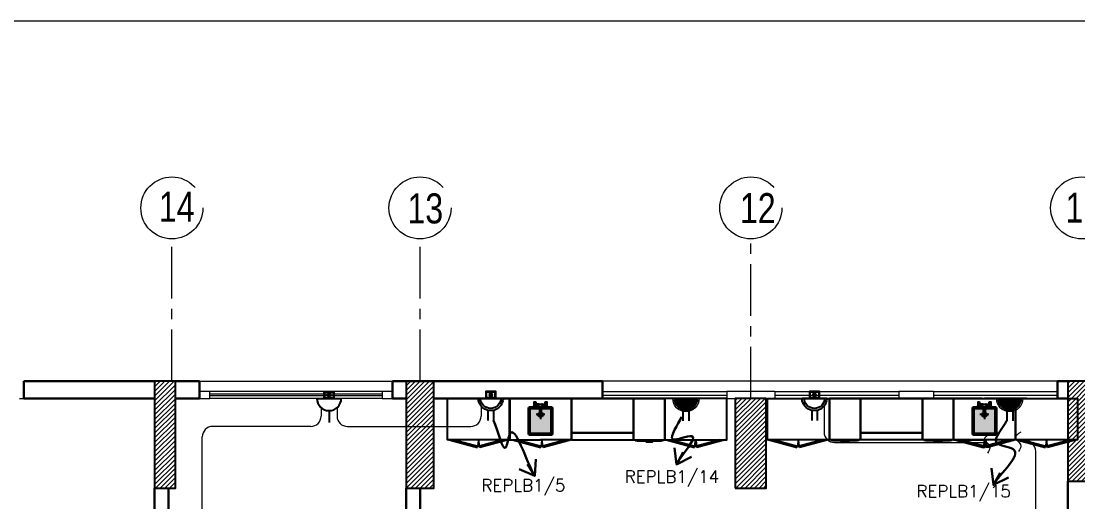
# Model space of a CAD drawing. Extents: x 1315 to 1416, y 473 to 837.
# Drawn here: x 1323.1 to 1338.43, y 692.83 to 699.8 of the extents above; entities that cross this region are included whole.
import ezdxf

# ---------------------------------------------------------------- set-up
doc = ezdxf.new("R2010")
doc.units = 0
doc.header["$MEASUREMENT"] = 0
for name, pattern in [('ACAD_ISO02W100', [15, 12, -3]), ('CENTERX2', [4, 2.5, -0.5, 0.5, -0.5]), ('DASHED', [19.05, 12.7, -6.35])]:
    doc.linetypes.add(name, pattern=pattern)
doc.layers.get('0').update_dxf_attribs({"color": 252, "linetype": 'CONTINUOUS', "lineweight": 30})
for name, color, linetype in [('-FUR', 252, 'CONTINUOUS'), ('E-SOCKETS', 6, 'CONTINUOUS'), ('POWER', 1, 'CONTINUOUS'), ('SAN', 252, 'CONTINUOUS'), ('WIRING', 4, 'CONTINUOUS')]:
    doc.layers.add(name, color=color, linetype=linetype)
for name, color, linetype, lineweight in [('axis', 252, 'CENTERX2', 5), ('Column', 252, 'CONTINUOUS', 25), ('elev', 252, 'CONTINUOUS', 9), ('Elevation', 252, 'CONTINUOUS', 18), ('hatch', 252, 'CONTINUOUS', 9), ('txt in circle', 252, 'CONTINUOUS', 13), ('UG-BORDER', 20, 'CONTINUOUS', 80), ('Wall', 252, 'CONTINUOUS', 30), ('WINDOW', 252, 'CONTINUOUS', 5), ('WIRRING', 3, 'CONTINUOUS', 5)]:
    doc.layers.add(name, color=color, linetype=linetype, lineweight=lineweight)
doc.styles.add('ARIAL', font='arial.ttf')
doc.styles.add('E80', font='romanc.shx')
doc.styles.add('SOSA2', font='SOSA.shx', dxfattribs={"width": 0.8})
doc.dimstyles.new('DIM-100-IN', dxfattribs={"dimtxt": 0.22, "dimasz": 0.1, "dimexe": 0.15, "dimexo": 0.15, "dimgap": 0, "dimtad": 0, "dimrnd": 0.05, "dimzin": 1, "dimdsep": 46, "dimtxsty": 'ARIAL', "dimblk": 'DOT', "dimcen": 0.2, "dimclrd": 256, "dimclre": 256, "dimclrt": 23, "dimadec": 0, "dimazin": 0, "dimtfac": 1, "dimtmove": 2, "dimatfit": 2, "dimldrblk": 'OPEN90', "dimfxl": 0.15, "dimfxlon": 1, "dimtolj": 1, "dimtzin": 0, "dimlwe": -1, "dimarcsym": 0})
pattern_1 = [(45, (1560.84348, 357.20702), (-0.0336759605, 0.0336759605), [])]

# ---------------------------------------------------------------- blocks, each defined once
blk = doc.blocks.new('A$C11ED6BD5')
at = {"layer": 'axis', "color": 0, "ltscale": 0.3}
for p, q in [((-57.05, 22.2), (-57.05, 24.264)), ((-53.45, 22.2), (-53.45, 24.264)), ((-48.65, 21.95), (-48.65, 24.264)), ((-61.363, 21.95), (-57.3, 21.95))]:
    blk.add_line(p, q, dxfattribs=at)
at = {"layer": 'axis', "color": 0}
for centre in [(-57.05, 24.714), (-53.45, 24.714), (-48.65, 24.714), (-43.85, 24.714)]:
    blk.add_circle(centre, 0.45, dxfattribs=at)
at = {"layer": 'txt in circle', "color": 0, "ltscale": 0.01, "char_height": 0.4355, "attachment_point": 5, "style": 'SOSA2'}
for s, insert in [('14', (-56.98, 24.731)), ('13', (-53.373, 24.704)), ('12', (-48.549, 24.711)), ('11', (-43.825, 24.717))]:
    blk.add_mtext(s, dxfattribs=dict(at, insert=insert))
blk = doc.blocks.new('5')
at = {"layer": '-FUR', "linetype": 'ACAD_ISO02W100'}
for p, q in [((41999.789, -66320.448), (42000.689, -66320.448)), ((41999.809, -66321.048), (42000.222, -66321.159)), ((41999.886, -66321.048), (42000.227, -66321.139)), ((42000.591, -66321.048), (42000.25, -66321.139)), ((42000.669, -66321.048), (42000.255, -66321.159)), ((42000.227, -66321.139), (42000.222, -66321.159)), ((42000.25, -66321.139), (42000.255, -66321.159))]:
    blk.add_line(p, q, dxfattribs=at)
at = {"layer": '-FUR'}
blk.add_lwpolyline([(41999.789, -66320.448), (42000.689, -66320.448), (42000.689, -66321.048), (41999.789, -66321.048)], close=True, dxfattribs=at)
at = {"layer": '-FUR', "linetype": 'ACAD_ISO02W100'}
for centre, start, end in [((42001.754, -66321.281), 171.2611, 174.7069), ((41998.723, -66321.281), 5.2931, 8.7389)]:
    blk.add_arc(centre, 1.533, start, end, dxfattribs=at)
blk = doc.blocks.new('3')
at = {"layer": '-FUR', "linetype": 'ACAD_ISO02W100'}
blk.add_line((41990.019, -66320.48), (41990.469, -66320.48), dxfattribs=at)
at = {"layer": '-FUR'}
for p, q in [((41990.039, -66321.09), (41990.449, -66321.09)), ((41990.069, -66321.095), (41990.419, -66321.095))]:
    blk.add_line(p, q, dxfattribs=at)
blk.add_lwpolyline([(41990.019, -66321.08), (41990.469, -66321.08), (41990.469, -66320.48), (41990.019, -66320.48)], close=True, dxfattribs=at)
at = {"layer": '-FUR', "color": 1}
blk.add_lwpolyline([(41990.194, -66321.11), (41990.294, -66321.11), (41990.294, -66321.1), (41990.194, -66321.1)], close=True, dxfattribs=at)
blk = doc.blocks.new('ba7es')
at = {"layer": '-FUR', "linetype": 'ACAD_ISO02W100'}
blk.add_line((1323.89, 576.658), (1322.99, 576.658), dxfattribs=at)
for p, q in [((1323.89, 577.258), (1322.99, 577.258)), ((1322.99, 577.258), (1322.99, 576.658)), ((1323.89, 576.658), (1323.89, 577.258)), ((1322.99, 576.658), (1322.99, 576.758)), ((1322.99, 576.758), (1323.89, 576.758))]:
    blk.add_line(p, q)
blk = doc.blocks.new('YY5Y5')
at = {"layer": 'SAN', "color": 1}
for p, q in [((434.2, 537.6), (433.7, 538)), ((434.2, 536.1), (433.7, 535.7)), ((433.8, 542), (433.8, 538.6)), ((435.7, 542.4), (434.2, 542.4)), ((435.6, 537.6), (436, 538)), ((435.6, 536.1), (436, 535.7)), ((435.7, 540.6), (435.7, 542.4)), ((446.2, 539.6), (436.7, 539.6)), ((436.7, 537.6), (438.2, 537.6)), ((440.5, 535.4), (440.5, 528.7)), ((442.4, 528.7), (442.4, 535.4)), ((443, 539.6), (446.2, 539.6)), ((444.7, 537.6), (446.2, 537.6)), ((447.3, 537.6), (446.9, 538)), ((447.3, 536.1), (446.9, 535.7)), ((447.2, 542.4), (447.2, 540.6)), ((448.7, 542.4), (447.2, 542.4)), ((448.7, 537.6), (449.2, 538)), ((448.7, 536.1), (449.2, 535.7)), ((449.1, 538.6), (449.1, 542)), ((440.9, 528.4), (442, 528.4))]:
    blk.add_line(p, q, dxfattribs=at)
at = {"layer": 'SAN', "color": 1, "linetype": 'Continuous'}
blk.add_line((439.2, 539.6), (439.9, 539.6), dxfattribs=at)
at = {"layer": 'SAN', "color": 2, "linetype": 'DASHED'}
for points in [[(441.4, 532.4), (441.4, 521.6)], [(436.1, 527), (446.8, 527)]]:
    blk.add_lwpolyline(points, dxfattribs=at)
at = {"layer": 'SAN', "color": 1}
for centre, radius in [((434.9, 536.9), 2), ((434.9, 536.9), 1), ((434.9, 536.9), 0.8), ((448, 536.9), 2), ((448, 536.9), 1), ((448, 536.9), 0.8)]:
    blk.add_circle(centre, radius, dxfattribs=at)
for centre, radius, start, end in [((434.2, 542), 0.375, 90, 180), ((436.7, 540.6), 1, 180, 270), ((438.2, 535.4), 2.25, 0, 90), ((444.7, 535.4), 2.25, 90, 180), ((446.2, 540.6), 1, 270, 0), ((448.7, 542), 0.375, 0, 90), ((441.4, 527), 2.86, 109.4319, 70.5681), ((441.4, 527), 2.08, 117.2765, 62.7235), ((440.9, 528.7), 0.375, 180, 270), ((442, 528.7), 0.375, 270, 360)]:
    blk.add_arc(centre, radius, start, end, dxfattribs=at)
blk = doc.blocks.new('fd')
at = {"layer": '-FUR'}
h = blk.add_hatch(color=254, dxfattribs=at)
h.paths.add_polyline_path([(1322.664, 576.699), (1322.354, 576.699), (1322.354, 577.059), (1322.664, 577.059)], flags=16)
edge = h.paths.add_edge_path()
edge.add_line((1322.664, 576.679), (1322.354, 576.679))
edge.add_arc((1322.354, 576.699), 0.02, 180, 270, ccw=False)
edge.add_line((1322.334, 576.699), (1322.334, 577.059))
edge.add_arc((1322.354, 577.059), 0.02, 90, 180, ccw=False)
edge.add_line((1322.354, 577.079), (1322.664, 577.079))
edge.add_arc((1322.664, 577.059), 0.02, 0, 90, ccw=False)
edge.add_line((1322.684, 577.059), (1322.684, 576.699))
edge.add_arc((1322.664, 576.699), 0.02, -90, 0, ccw=False)
blk.add_hatch(color=253, dxfattribs=at).paths.add_polyline_path([(1322.664, 577.059), (1322.664, 576.699), (1322.354, 576.699), (1322.354, 577.059)])
h = blk.add_hatch(color=251, dxfattribs=at)
h.paths.add_polyline_path([(1322.634, 577.029), (1322.664, 577.059), (1322.664, 576.699), (1322.634, 576.729)])
h.paths.add_polyline_path([(1322.634, 576.729), (1322.664, 576.699), (1322.354, 576.699), (1322.384, 576.729)])
h = blk.add_hatch(color=252, dxfattribs=at)
h.paths.add_polyline_path([(1322.384, 577.029), (1322.354, 577.059), (1322.664, 577.059), (1322.634, 577.029)])
h.paths.add_polyline_path([(1322.384, 576.729), (1322.354, 576.699), (1322.354, 577.059), (1322.384, 577.029)])
for p, q in [((1322.478, 577.206), (1322.06, 577.206)), ((1322.478, 577.206), (1322.96, 577.206)), ((1322.06, 576.606), (1322.51, 576.606)), ((1322.96, 576.606), (1322.51, 576.606))]:
    blk.add_line(p, q, dxfattribs=at)
at = {"layer": '-FUR', "linetype": 'ACAD_ISO02W100'}
for p, q in [((1322.06, 577.206), (1322.51, 577.206)), ((1322.96, 577.206), (1322.51, 577.206)), ((1322.1, 576.606), (1322.513, 576.495)), ((1322.177, 576.606), (1322.518, 576.514)), ((1322.518, 576.514), (1322.513, 576.495)), ((1322.882, 576.606), (1322.541, 576.514)), ((1322.541, 576.514), (1322.546, 576.495)), ((1322.96, 576.606), (1322.546, 576.495))]:
    blk.add_line(p, q, dxfattribs=at)
for centre, start, end in [((1324.045, 576.373), 171.2611, 174.7069), ((1321.014, 576.373), 5.2931, 8.7389)]:
    blk.add_arc(centre, 1.533, start, end, dxfattribs=at)
for p, q in [((1322.06, 577.206), (1322.06, 576.606)), ((1322.96, 577.206), (1322.96, 576.606))]:
    blk.add_line(p, q)
blk.add_lwpolyline([(1322.664, 576.679), (1322.354, 576.679, -0.414214), (1322.334, 576.699), (1322.334, 577.059, -0.414214), (1322.354, 577.079), (1322.664, 577.079, -0.414214), (1322.684, 577.059), (1322.684, 576.699, -0.414214)], format="xyb", close=True)
blk.add_lwpolyline([(1322.664, 576.679), (1322.354, 576.679, -0.414214), (1322.334, 576.699), (1322.334, 577.059, -0.414214), (1322.354, 577.079), (1322.664, 577.079, -0.414214), (1322.684, 577.059), (1322.684, 576.699, -0.414214)], format="xyb", close=True)
blk.add_lwpolyline([(1322.664, 576.699), (1322.354, 576.699), (1322.354, 577.059), (1322.664, 577.059)], close=True)
at = {"extrusion": (0, 0, -1), "xscale": 0.0121000000000322, "yscale": 0.0121000000000322, "zscale": -0.0121}
blk.add_blockref('YY5Y5', (-1327.85, 570.595), dxfattribs=at)
blk = doc.blocks.new('juy')
blk.add_line((1322.96, 577.206), (1322.96, 576.606))
blk.add_blockref('fd', (0, 0))
blk = doc.blocks.new('LAB1')
h = blk.add_hatch(color=256)
h.set_gradient(color1=(255, 191, 127), color2=(255, 181, 107), one_color=1, tint=0.71)
h.paths.add_polyline_path([(991.881, 470.273), (991.571, 470.273), (991.571, 469.913), (991.881, 469.913)], flags=0)
edge = h.paths.add_edge_path(flags=17)
edge.add_line((991.881, 470.293), (991.571, 470.293))
edge.add_arc((991.571, 470.273), 0.02, 90, 180)
edge.add_line((991.551, 470.273), (991.551, 469.913))
edge.add_arc((991.571, 469.913), 0.02, 180, 270)
edge.add_line((991.571, 469.893), (991.881, 469.893))
edge.add_arc((991.881, 469.913), 0.02, 270, 360)
edge.add_line((991.901, 469.913), (991.901, 470.273))
edge.add_arc((991.881, 470.273), 0.02, 360, 450)
edge = h.paths.add_edge_path(flags=0)
edge.add_line((991.715, 469.981), (991.715, 469.9))
edge = h.paths.add_edge_path(flags=0)
edge.add_line((991.738, 469.9), (991.738, 469.981))
edge = h.paths.add_edge_path(flags=0)
edge.add_line((991.726, 469.936), (991.726, 470.066))
edge = h.paths.add_edge_path(flags=0)
edge.add_line((991.791, 470.001), (991.661, 470.001))
edge = h.paths.add_edge_path(flags=0)
edge.add_arc((991.726, 470.001), 0.0346, -70.5681, 250.5681, ccw=False)
edge = h.paths.add_edge_path(flags=0)
edge.add_arc((991.726, 470.001), 0.0251, -62.7235, 242.7235, ccw=False)
edge = h.paths.add_edge_path(flags=0)
edge.add_arc((991.719, 469.981), 0.00454, 90, 180, ccw=False)
edge = h.paths.add_edge_path(flags=0)
edge.add_arc((991.733, 469.981), 0.00454, 0, 90, ccw=False)
edge = h.paths.add_edge_path(flags=0)
edge.add_line((991.733, 469.985), (991.719, 469.985))
edge = h.paths.add_edge_path(flags=16)
edge.add_arc((991.646, 469.882), 0.0121, 0, 360, ccw=False)
edge = h.paths.add_edge_path(flags=16)
edge.add_line((991.797, 469.891), (991.792, 469.896))
edge = h.paths.add_edge_path(flags=16)
edge.add_line((991.814, 469.891), (991.82, 469.896))
edge = h.paths.add_edge_path(flags=16)
edge.add_line((991.638, 469.891), (991.632, 469.896))
edge = h.paths.add_edge_path(flags=16)
edge.add_line((991.655, 469.891), (991.661, 469.896))
h = blk.add_hatch(color=256)
h.set_gradient(color1=(255, 191, 127), color2=(255, 181, 107), one_color=1, tint=0.71)
edge = h.paths.add_edge_path(flags=17)
edge.add_line((991.881, 470.293), (991.571, 470.293))
edge.add_arc((991.571, 470.273), 0.02, 90, 180)
edge.add_line((991.551, 470.273), (991.551, 469.913))
edge.add_arc((991.571, 469.913), 0.02, 180, 270)
edge.add_line((991.571, 469.893), (991.881, 469.893))
edge.add_arc((991.881, 469.913), 0.02, 270, 360)
edge.add_line((991.901, 469.913), (991.901, 470.273))
edge.add_arc((991.881, 470.273), 0.02, 360, 450)
h.paths.add_polyline_path([(991.881, 470.273), (991.571, 470.273), (991.571, 469.913), (991.881, 469.913)], flags=0)
edge = h.paths.add_edge_path(flags=0)
edge.add_line((991.715, 469.981), (991.715, 469.9))
edge = h.paths.add_edge_path(flags=0)
edge.add_line((991.738, 469.9), (991.738, 469.981))
edge = h.paths.add_edge_path(flags=0)
edge.add_line((991.726, 469.936), (991.726, 470.066))
edge = h.paths.add_edge_path(flags=0)
edge.add_line((991.791, 470.001), (991.661, 470.001))
edge = h.paths.add_edge_path(flags=0)
edge.add_arc((991.726, 470.001), 0.0346, -70.5681, 250.5681, ccw=False)
edge = h.paths.add_edge_path(flags=0)
edge.add_arc((991.726, 470.001), 0.0251, -62.7235, 242.7235, ccw=False)
edge = h.paths.add_edge_path(flags=0)
edge.add_arc((991.719, 469.981), 0.00454, 90, 180, ccw=False)
edge = h.paths.add_edge_path(flags=0)
edge.add_arc((991.733, 469.981), 0.00454, 0, 90, ccw=False)
edge = h.paths.add_edge_path(flags=0)
edge.add_line((991.733, 469.985), (991.719, 469.985))
edge = h.paths.add_edge_path(flags=16)
edge.add_arc((991.646, 469.882), 0.0121, 0, 360, ccw=False)
edge = h.paths.add_edge_path(flags=16)
edge.add_line((991.797, 469.891), (991.792, 469.896))
edge = h.paths.add_edge_path(flags=16)
edge.add_line((991.814, 469.891), (991.82, 469.896))
edge = h.paths.add_edge_path(flags=16)
edge.add_line((991.638, 469.891), (991.632, 469.896))
edge = h.paths.add_edge_path(flags=16)
edge.add_line((991.655, 469.891), (991.661, 469.896))
h = blk.add_hatch(color=256)
h.set_gradient(color1=(255, 191, 127), color2=(255, 181, 107), one_color=1, tint=0.71)
edge = h.paths.add_edge_path(flags=16)
edge.add_line((991.881, 470.293), (991.571, 470.293))
edge.add_arc((991.571, 470.273), 0.02, 90, 180)
edge.add_line((991.551, 470.273), (991.551, 469.913))
edge.add_arc((991.571, 469.913), 0.02, 180, 270)
edge.add_line((991.571, 469.893), (991.881, 469.893))
edge.add_arc((991.881, 469.913), 0.02, 270, 360)
edge.add_line((991.901, 469.913), (991.901, 470.273))
edge.add_arc((991.881, 470.273), 0.02, 360, 450)
edge = h.paths.add_edge_path()
edge.add_arc((991.646, 469.882), 0.0242, 0, 360, ccw=False)
edge = h.paths.add_edge_path(flags=16)
edge.add_arc((991.646, 469.882), 0.0121, 0, 360, ccw=False)
edge = h.paths.add_edge_path(flags=16)
edge.add_arc((991.646, 469.882), 0.00968, 0, 360, ccw=False)
edge = h.paths.add_edge_path(flags=16)
edge.add_line((991.638, 469.891), (991.632, 469.896))
edge = h.paths.add_edge_path(flags=16)
edge.add_line((991.638, 469.874), (991.632, 469.868))
edge = h.paths.add_edge_path(flags=16)
edge.add_line((991.655, 469.891), (991.661, 469.896))
edge = h.paths.add_edge_path(flags=16)
edge.add_line((991.655, 469.874), (991.661, 469.868))
h = blk.add_hatch(color=256)
h.set_gradient(color1=(255, 191, 127), color2=(255, 181, 107), one_color=1, tint=0.71)
edge = h.paths.add_edge_path(flags=16)
edge.add_line((991.881, 470.293), (991.571, 470.293))
edge.add_arc((991.571, 470.273), 0.02, 90, 180)
edge.add_line((991.551, 470.273), (991.551, 469.913))
edge.add_arc((991.571, 469.913), 0.02, 180, 270)
edge.add_line((991.571, 469.893), (991.881, 469.893))
edge.add_arc((991.881, 469.913), 0.02, 270, 360)
edge.add_line((991.901, 469.913), (991.901, 470.273))
edge.add_arc((991.881, 470.273), 0.02, 360, 450)
edge = h.paths.add_edge_path()
edge.add_arc((991.806, 469.882), 0.0242, 0, 360, ccw=False)
edge = h.paths.add_edge_path(flags=16)
edge.add_arc((991.806, 469.882), 0.0121, 0, 360, ccw=False)
edge = h.paths.add_edge_path(flags=16)
edge.add_arc((991.806, 469.882), 0.00968, 0, 360, ccw=False)
edge = h.paths.add_edge_path(flags=16)
edge.add_line((991.797, 469.891), (991.792, 469.896))
edge = h.paths.add_edge_path(flags=16)
edge.add_line((991.797, 469.874), (991.792, 469.868))
edge = h.paths.add_edge_path(flags=16)
edge.add_line((991.814, 469.891), (991.82, 469.896))
edge = h.paths.add_edge_path(flags=16)
edge.add_line((991.814, 469.874), (991.82, 469.868))
h = blk.add_hatch(color=256)
h.set_gradient(color1=(255, 191, 127), color2=(255, 181, 107), one_color=1, tint=0.71)
edge = h.paths.add_edge_path(flags=16)
edge.add_line((991.881, 470.293), (991.571, 470.293))
edge.add_arc((991.571, 470.273), 0.02, 90, 180)
edge.add_line((991.551, 470.273), (991.551, 469.913))
edge.add_arc((991.571, 469.913), 0.02, 180, 270)
edge.add_line((991.571, 469.893), (991.881, 469.893))
edge.add_arc((991.881, 469.913), 0.02, 270, 360)
edge.add_line((991.901, 469.913), (991.901, 470.273))
edge.add_arc((991.881, 470.273), 0.02, 360, 450)
edge = h.paths.add_edge_path(flags=0)
edge.add_line((991.715, 469.981), (991.715, 469.9))
edge = h.paths.add_edge_path()
edge.add_arc((991.687, 469.9), 0.0272, 270, 360, ccw=False)
h = blk.add_hatch(color=256)
h.set_gradient(color1=(255, 191, 127), color2=(255, 181, 107), one_color=1, tint=0.71)
edge = h.paths.add_edge_path(flags=16)
edge.add_line((991.881, 470.293), (991.571, 470.293))
edge.add_arc((991.571, 470.273), 0.02, 90, 180)
edge.add_line((991.551, 470.273), (991.551, 469.913))
edge.add_arc((991.571, 469.913), 0.02, 180, 270)
edge.add_line((991.571, 469.893), (991.881, 469.893))
edge.add_arc((991.881, 469.913), 0.02, 270, 360)
edge.add_line((991.901, 469.913), (991.901, 470.273))
edge.add_arc((991.881, 470.273), 0.02, 360, 450)
edge = h.paths.add_edge_path(flags=0)
edge.add_line((991.738, 469.9), (991.738, 469.981))
edge = h.paths.add_edge_path()
edge.add_arc((991.765, 469.9), 0.0272, 180, 270, ccw=False)
h = blk.add_hatch(color=256)
h.set_gradient(color1=(255, 191, 127), color2=(255, 181, 107), one_color=1, tint=0.71)
edge = h.paths.add_edge_path(flags=16)
edge.add_line((991.881, 470.293), (991.571, 470.293))
edge.add_arc((991.571, 470.273), 0.02, 90, 180)
edge.add_line((991.551, 470.273), (991.551, 469.913))
edge.add_arc((991.571, 469.913), 0.02, 180, 270)
edge.add_line((991.571, 469.893), (991.881, 469.893))
edge.add_arc((991.881, 469.913), 0.02, 270, 360)
edge.add_line((991.901, 469.913), (991.901, 470.273))
edge.add_arc((991.881, 470.273), 0.02, 360, 450)
h.paths.add_polyline_path([(991.881, 470.273), (991.571, 470.273), (991.571, 469.913), (991.881, 469.913)], flags=0)
edge = h.paths.add_edge_path(flags=17)
edge.add_line((991.881, 470.293), (991.571, 470.293))
edge.add_arc((991.571, 470.273), 0.02, 90, 180)
edge.add_line((991.551, 470.273), (991.551, 469.913))
edge.add_arc((991.571, 469.913), 0.02, 180, 270)
edge.add_line((991.571, 469.893), (991.881, 469.893))
edge.add_arc((991.881, 469.913), 0.02, 270, 360)
edge.add_line((991.901, 469.913), (991.901, 470.273))
edge.add_arc((991.881, 470.273), 0.02, 360, 450)
edge = h.paths.add_edge_path(flags=0)
edge.add_line((991.715, 469.981), (991.715, 469.9))
edge = h.paths.add_edge_path(flags=0)
edge.add_line((991.738, 469.9), (991.738, 469.981))
edge = h.paths.add_edge_path(flags=0)
edge.add_line((991.726, 469.936), (991.726, 470.066))
edge = h.paths.add_edge_path(flags=0)
edge.add_line((991.791, 470.001), (991.661, 470.001))
edge = h.paths.add_edge_path(flags=0)
edge.add_arc((991.726, 470.001), 0.0346, -70.5681, 250.5681, ccw=False)
edge = h.paths.add_edge_path(flags=0)
edge.add_arc((991.726, 470.001), 0.0251, -62.7235, 242.7235, ccw=False)
edge = h.paths.add_edge_path(flags=0)
edge.add_arc((991.719, 469.981), 0.00454, 90, 180, ccw=False)
edge = h.paths.add_edge_path(flags=0)
edge.add_arc((991.733, 469.981), 0.00454, 0, 90, ccw=False)
edge = h.paths.add_edge_path(flags=0)
edge.add_line((991.733, 469.985), (991.719, 469.985))
edge = h.paths.add_edge_path(flags=16)
edge.add_arc((991.806, 469.882), 0.0121, 0, 360, ccw=False)
edge = h.paths.add_edge_path(flags=16)
edge.add_arc((991.646, 469.882), 0.0121, 0, 360, ccw=False)
edge = h.paths.add_edge_path(flags=16)
edge.add_line((991.797, 469.891), (991.792, 469.896))
edge = h.paths.add_edge_path(flags=16)
edge.add_line((991.814, 469.891), (991.82, 469.896))
edge = h.paths.add_edge_path(flags=16)
edge.add_line((991.638, 469.891), (991.632, 469.896))
edge = h.paths.add_edge_path(flags=16)
edge.add_line((991.655, 469.891), (991.661, 469.896))
h = blk.add_hatch(color=256)
h.set_gradient(color1=(255, 191, 127), color2=(255, 181, 107), one_color=1, tint=0.71)
h.paths.add_polyline_path([(998.322, 470.273), (998.012, 470.273), (998.012, 469.913), (998.322, 469.913)], flags=0)
edge = h.paths.add_edge_path(flags=17)
edge.add_line((998.322, 470.293), (998.012, 470.293))
edge.add_arc((998.012, 470.273), 0.02, 90, 180)
edge.add_line((997.992, 470.273), (997.992, 469.913))
edge.add_arc((998.012, 469.913), 0.02, 180, 270)
edge.add_line((998.012, 469.893), (998.322, 469.893))
edge.add_arc((998.322, 469.913), 0.02, 270, 360)
edge.add_line((998.342, 469.913), (998.342, 470.273))
edge.add_arc((998.322, 470.273), 0.02, 360, 450)
edge = h.paths.add_edge_path(flags=0)
edge.add_line((998.155, 469.981), (998.155, 469.9))
edge = h.paths.add_edge_path(flags=0)
edge.add_line((998.178, 469.9), (998.178, 469.981))
edge = h.paths.add_edge_path(flags=0)
edge.add_line((998.167, 469.936), (998.167, 470.066))
edge = h.paths.add_edge_path(flags=0)
edge.add_line((998.232, 470.001), (998.101, 470.001))
edge = h.paths.add_edge_path(flags=0)
edge.add_arc((998.167, 470.001), 0.0346, -70.5681, 250.5681, ccw=False)
edge = h.paths.add_edge_path(flags=0)
edge.add_arc((998.167, 470.001), 0.0251, -62.7235, 242.7235, ccw=False)
edge = h.paths.add_edge_path(flags=0)
edge.add_arc((998.16, 469.981), 0.00454, 90, 180, ccw=False)
edge = h.paths.add_edge_path(flags=0)
edge.add_arc((998.174, 469.981), 0.00454, 0, 90, ccw=False)
edge = h.paths.add_edge_path(flags=0)
edge.add_line((998.174, 469.985), (998.16, 469.985))
edge = h.paths.add_edge_path(flags=16)
edge.add_arc((998.087, 469.882), 0.0121, 0, 360, ccw=False)
edge = h.paths.add_edge_path(flags=16)
edge.add_line((998.238, 469.891), (998.232, 469.896))
edge = h.paths.add_edge_path(flags=16)
edge.add_line((998.255, 469.891), (998.26, 469.896))
edge = h.paths.add_edge_path(flags=16)
edge.add_line((998.078, 469.891), (998.073, 469.896))
edge = h.paths.add_edge_path(flags=16)
edge.add_line((998.095, 469.891), (998.101, 469.896))
h = blk.add_hatch(color=256)
h.set_gradient(color1=(255, 191, 127), color2=(255, 181, 107), one_color=1, tint=0.71)
edge = h.paths.add_edge_path(flags=17)
edge.add_line((998.322, 470.293), (998.012, 470.293))
edge.add_arc((998.012, 470.273), 0.02, 90, 180)
edge.add_line((997.992, 470.273), (997.992, 469.913))
edge.add_arc((998.012, 469.913), 0.02, 180, 270)
edge.add_line((998.012, 469.893), (998.322, 469.893))
edge.add_arc((998.322, 469.913), 0.02, 270, 360)
edge.add_line((998.342, 469.913), (998.342, 470.273))
edge.add_arc((998.322, 470.273), 0.02, 360, 450)
h.paths.add_polyline_path([(998.322, 470.273), (998.012, 470.273), (998.012, 469.913), (998.322, 469.913)], flags=0)
edge = h.paths.add_edge_path(flags=0)
edge.add_line((998.155, 469.981), (998.155, 469.9))
edge = h.paths.add_edge_path(flags=0)
edge.add_line((998.178, 469.9), (998.178, 469.981))
edge = h.paths.add_edge_path(flags=0)
edge.add_line((998.167, 469.936), (998.167, 470.066))
edge = h.paths.add_edge_path(flags=0)
edge.add_line((998.232, 470.001), (998.101, 470.001))
edge = h.paths.add_edge_path(flags=0)
edge.add_arc((998.167, 470.001), 0.0346, -70.5681, 250.5681, ccw=False)
edge = h.paths.add_edge_path(flags=0)
edge.add_arc((998.167, 470.001), 0.0251, -62.7235, 242.7235, ccw=False)
edge = h.paths.add_edge_path(flags=0)
edge.add_arc((998.16, 469.981), 0.00454, 90, 180, ccw=False)
edge = h.paths.add_edge_path(flags=0)
edge.add_arc((998.174, 469.981), 0.00454, 0, 90, ccw=False)
edge = h.paths.add_edge_path(flags=0)
edge.add_line((998.174, 469.985), (998.16, 469.985))
edge = h.paths.add_edge_path(flags=16)
edge.add_arc((998.087, 469.882), 0.0121, 0, 360, ccw=False)
edge = h.paths.add_edge_path(flags=16)
edge.add_line((998.238, 469.891), (998.232, 469.896))
edge = h.paths.add_edge_path(flags=16)
edge.add_line((998.255, 469.891), (998.26, 469.896))
edge = h.paths.add_edge_path(flags=16)
edge.add_line((998.078, 469.891), (998.073, 469.896))
edge = h.paths.add_edge_path(flags=16)
edge.add_line((998.095, 469.891), (998.101, 469.896))
h = blk.add_hatch(color=256)
h.set_gradient(color1=(255, 191, 127), color2=(255, 181, 107), one_color=1, tint=0.71)
edge = h.paths.add_edge_path(flags=16)
edge.add_line((998.322, 470.293), (998.012, 470.293))
edge.add_arc((998.012, 470.273), 0.02, 90, 180)
edge.add_line((997.992, 470.273), (997.992, 469.913))
edge.add_arc((998.012, 469.913), 0.02, 180, 270)
edge.add_line((998.012, 469.893), (998.322, 469.893))
edge.add_arc((998.322, 469.913), 0.02, 270, 360)
edge.add_line((998.342, 469.913), (998.342, 470.273))
edge.add_arc((998.322, 470.273), 0.02, 360, 450)
edge = h.paths.add_edge_path()
edge.add_arc((998.087, 469.882), 0.0242, 0, 360, ccw=False)
edge = h.paths.add_edge_path(flags=16)
edge.add_arc((998.087, 469.882), 0.0121, 0, 360, ccw=False)
edge = h.paths.add_edge_path(flags=16)
edge.add_arc((998.087, 469.882), 0.00968, 0, 360, ccw=False)
edge = h.paths.add_edge_path(flags=16)
edge.add_line((998.078, 469.891), (998.073, 469.896))
edge = h.paths.add_edge_path(flags=16)
edge.add_line((998.078, 469.874), (998.073, 469.868))
edge = h.paths.add_edge_path(flags=16)
edge.add_line((998.095, 469.891), (998.101, 469.896))
edge = h.paths.add_edge_path(flags=16)
edge.add_line((998.095, 469.874), (998.101, 469.868))
h = blk.add_hatch(color=256)
h.set_gradient(color1=(255, 191, 127), color2=(255, 181, 107), one_color=1, tint=0.71)
edge = h.paths.add_edge_path(flags=16)
edge.add_line((998.322, 470.293), (998.012, 470.293))
edge.add_arc((998.012, 470.273), 0.02, 90, 180)
edge.add_line((997.992, 470.273), (997.992, 469.913))
edge.add_arc((998.012, 469.913), 0.02, 180, 270)
edge.add_line((998.012, 469.893), (998.322, 469.893))
edge.add_arc((998.322, 469.913), 0.02, 270, 360)
edge.add_line((998.342, 469.913), (998.342, 470.273))
edge.add_arc((998.322, 470.273), 0.02, 360, 450)
edge = h.paths.add_edge_path()
edge.add_arc((998.246, 469.882), 0.0242, 0, 360, ccw=False)
edge = h.paths.add_edge_path(flags=16)
edge.add_arc((998.246, 469.882), 0.0121, 0, 360, ccw=False)
edge = h.paths.add_edge_path(flags=16)
edge.add_arc((998.246, 469.882), 0.00968, 0, 360, ccw=False)
edge = h.paths.add_edge_path(flags=16)
edge.add_line((998.238, 469.891), (998.232, 469.896))
edge = h.paths.add_edge_path(flags=16)
edge.add_line((998.238, 469.874), (998.232, 469.868))
edge = h.paths.add_edge_path(flags=16)
edge.add_line((998.255, 469.891), (998.26, 469.896))
edge = h.paths.add_edge_path(flags=16)
edge.add_line((998.255, 469.874), (998.26, 469.868))
h = blk.add_hatch(color=256)
h.set_gradient(color1=(255, 191, 127), color2=(255, 181, 107), one_color=1, tint=0.71)
edge = h.paths.add_edge_path(flags=16)
edge.add_line((998.322, 470.293), (998.012, 470.293))
edge.add_arc((998.012, 470.273), 0.02, 90, 180)
edge.add_line((997.992, 470.273), (997.992, 469.913))
edge.add_arc((998.012, 469.913), 0.02, 180, 270)
edge.add_line((998.012, 469.893), (998.322, 469.893))
edge.add_arc((998.322, 469.913), 0.02, 270, 360)
edge.add_line((998.342, 469.913), (998.342, 470.273))
edge.add_arc((998.322, 470.273), 0.02, 360, 450)
edge = h.paths.add_edge_path(flags=0)
edge.add_line((998.155, 469.981), (998.155, 469.9))
edge = h.paths.add_edge_path()
edge.add_arc((998.128, 469.9), 0.0272, 270, 360, ccw=False)
h = blk.add_hatch(color=256)
h.set_gradient(color1=(255, 191, 127), color2=(255, 181, 107), one_color=1, tint=0.71)
edge = h.paths.add_edge_path(flags=16)
edge.add_line((998.322, 470.293), (998.012, 470.293))
edge.add_arc((998.012, 470.273), 0.02, 90, 180)
edge.add_line((997.992, 470.273), (997.992, 469.913))
edge.add_arc((998.012, 469.913), 0.02, 180, 270)
edge.add_line((998.012, 469.893), (998.322, 469.893))
edge.add_arc((998.322, 469.913), 0.02, 270, 360)
edge.add_line((998.342, 469.913), (998.342, 470.273))
edge.add_arc((998.322, 470.273), 0.02, 360, 450)
edge = h.paths.add_edge_path(flags=0)
edge.add_line((998.178, 469.9), (998.178, 469.981))
edge = h.paths.add_edge_path()
edge.add_arc((998.205, 469.9), 0.0272, 180, 270, ccw=False)
h = blk.add_hatch(color=256)
h.set_gradient(color1=(255, 191, 127), color2=(255, 181, 107), one_color=1, tint=0.71)
edge = h.paths.add_edge_path(flags=16)
edge.add_line((998.322, 470.293), (998.012, 470.293))
edge.add_arc((998.012, 470.273), 0.02, 90, 180)
edge.add_line((997.992, 470.273), (997.992, 469.913))
edge.add_arc((998.012, 469.913), 0.02, 180, 270)
edge.add_line((998.012, 469.893), (998.322, 469.893))
edge.add_arc((998.322, 469.913), 0.02, 270, 360)
edge.add_line((998.342, 469.913), (998.342, 470.273))
edge.add_arc((998.322, 470.273), 0.02, 360, 450)
h.paths.add_polyline_path([(998.322, 470.273), (998.012, 470.273), (998.012, 469.913), (998.322, 469.913)], flags=0)
edge = h.paths.add_edge_path(flags=17)
edge.add_line((998.322, 470.293), (998.012, 470.293))
edge.add_arc((998.012, 470.273), 0.02, 90, 180)
edge.add_line((997.992, 470.273), (997.992, 469.913))
edge.add_arc((998.012, 469.913), 0.02, 180, 270)
edge.add_line((998.012, 469.893), (998.322, 469.893))
edge.add_arc((998.322, 469.913), 0.02, 270, 360)
edge.add_line((998.342, 469.913), (998.342, 470.273))
edge.add_arc((998.322, 470.273), 0.02, 360, 450)
edge = h.paths.add_edge_path(flags=0)
edge.add_line((998.155, 469.981), (998.155, 469.9))
edge = h.paths.add_edge_path(flags=0)
edge.add_line((998.178, 469.9), (998.178, 469.981))
edge = h.paths.add_edge_path(flags=0)
edge.add_line((998.167, 469.936), (998.167, 470.066))
edge = h.paths.add_edge_path(flags=0)
edge.add_line((998.232, 470.001), (998.101, 470.001))
edge = h.paths.add_edge_path(flags=0)
edge.add_arc((998.167, 470.001), 0.0346, -70.5681, 250.5681, ccw=False)
edge = h.paths.add_edge_path(flags=0)
edge.add_arc((998.167, 470.001), 0.0251, -62.7235, 242.7235, ccw=False)
edge = h.paths.add_edge_path(flags=0)
edge.add_arc((998.16, 469.981), 0.00454, 90, 180, ccw=False)
edge = h.paths.add_edge_path(flags=0)
edge.add_arc((998.174, 469.981), 0.00454, 0, 90, ccw=False)
edge = h.paths.add_edge_path(flags=0)
edge.add_line((998.174, 469.985), (998.16, 469.985))
edge = h.paths.add_edge_path(flags=16)
edge.add_arc((998.246, 469.882), 0.0121, 0, 360, ccw=False)
edge = h.paths.add_edge_path(flags=16)
edge.add_arc((998.087, 469.882), 0.0121, 0, 360, ccw=False)
edge = h.paths.add_edge_path(flags=16)
edge.add_line((998.238, 469.891), (998.232, 469.896))
edge = h.paths.add_edge_path(flags=16)
edge.add_line((998.255, 469.891), (998.26, 469.896))
edge = h.paths.add_edge_path(flags=16)
edge.add_line((998.078, 469.891), (998.073, 469.896))
edge = h.paths.add_edge_path(flags=16)
edge.add_line((998.095, 469.891), (998.101, 469.896))
h = blk.add_hatch(color=256)
h.set_gradient(color1=(255, 191, 127), color2=(255, 181, 107), one_color=1, tint=0.71)
edge = h.paths.add_edge_path()
edge.add_arc((991.646, 469.882), 0.0242, 0, 360, ccw=False)
edge = h.paths.add_edge_path(flags=16)
edge.add_arc((991.646, 469.882), 0.0121, 0, 360, ccw=False)
edge = h.paths.add_edge_path(flags=16)
edge.add_arc((991.646, 469.882), 0.00968, 0, 360, ccw=False)
edge = h.paths.add_edge_path(flags=16)
edge.add_line((991.638, 469.891), (991.632, 469.896))
edge = h.paths.add_edge_path(flags=16)
edge.add_line((991.638, 469.874), (991.632, 469.868))
edge = h.paths.add_edge_path(flags=16)
edge.add_line((991.655, 469.891), (991.661, 469.896))
edge = h.paths.add_edge_path(flags=16)
edge.add_line((991.655, 469.874), (991.661, 469.868))
h = blk.add_hatch(color=256)
h.set_gradient(color1=(255, 191, 127), color2=(255, 181, 107), one_color=1, tint=0.71)
edge = h.paths.add_edge_path()
edge.add_arc((991.806, 469.882), 0.0242, 0, 360, ccw=False)
edge = h.paths.add_edge_path(flags=16)
edge.add_arc((991.806, 469.882), 0.00968, 0, 360, ccw=False)
edge = h.paths.add_edge_path(flags=16)
edge.add_line((991.797, 469.891), (991.792, 469.896))
edge = h.paths.add_edge_path(flags=16)
edge.add_line((991.797, 469.874), (991.792, 469.868))
edge = h.paths.add_edge_path(flags=16)
edge.add_line((991.814, 469.891), (991.82, 469.896))
edge = h.paths.add_edge_path(flags=16)
edge.add_line((991.814, 469.874), (991.82, 469.868))
h = blk.add_hatch(color=256)
h.set_gradient(color1=(255, 191, 127), color2=(255, 181, 107), one_color=1, tint=0.71)
edge = h.paths.add_edge_path(flags=17)
edge.add_arc((991.806, 469.882), 0.0121, 0, 360, ccw=False)
edge = h.paths.add_edge_path(flags=16)
edge.add_arc((991.806, 469.882), 0.00968, 0, 360, ccw=False)
edge = h.paths.add_edge_path(flags=16)
edge.add_line((991.797, 469.891), (991.792, 469.896))
edge = h.paths.add_edge_path(flags=16)
edge.add_line((991.797, 469.874), (991.792, 469.868))
edge = h.paths.add_edge_path(flags=16)
edge.add_line((991.814, 469.891), (991.82, 469.896))
edge = h.paths.add_edge_path(flags=16)
edge.add_line((991.814, 469.874), (991.82, 469.868))
at = {"xscale": -1, "rotation": 180}
for name, p in [('5', (-41009.411, -65850.68)), ('juy', (-330.783, 1046.973)), ('5', (-41004.771, -65850.68)), ('5', (-41002.071, -65850.68)), ('juy', (-324.342, 1046.973)), ('5', (-41001.171, -65850.68)), ('3', (-40996.942, -65850.713)), ('ba7es', (-326.622, 1047.025))]:
    blk.add_blockref(name, p, dxfattribs=at)
for name, p, rotation in [('5', (42994.216, -65850.68), 179.999999999975), ('ba7es', (2316.067, 1047.025), 179.999999999975), ('3', (42986.387, -65850.713), 180), ('3', (42987.737, -65850.713), 180)]:
    blk.add_blockref(name, p, dxfattribs=dict(rotation=rotation))
blk = doc.blocks.new('220v outlet')
at = {"layer": 'E-SOCKETS'}
blk.add_hatch(color=2, dxfattribs=at).paths.add_polyline_path([(100.561, -42.975, 1), (100.464, -42.975, 1)])
at = {"layer": 'E-SOCKETS', "color": 2}
for p, q in [((100.512, -42.52), (100.512, -42.175)), ((100.866, -42.874), (100.159, -42.874)), ((100.866, -42.874), (100.159, -42.874))]:
    blk.add_line(p, q, dxfattribs=at)
for points in [[(100.374, -42.874), (100.651, -42.874), (100.651, -43.077), (100.374, -43.077)], [(100.387, -42.887), (100.638, -42.887), (100.638, -43.063), (100.387, -43.063)]]:
    blk.add_lwpolyline(points, close=True, dxfattribs=at)
blk.add_circle((100.512, -42.975), 0.0484, dxfattribs=at)
blk.add_arc((100.512, -42.874), 0.353, 0, 180, dxfattribs=at)
blk = doc.blocks.new('DOUBLEX POWER SOCKET')
at = {"layer": 'POWER', "ltscale": 0.05}
h = blk.add_hatch(dxfattribs=at)
h.set_pattern_fill('ANSI37', color=213, scale=0.000177778, angle=-90, style=0)
h.set_pattern_definition([(135, (-134.804893, -140.661473), (0.0117851071, 0.0117851071), []), (45, (-134.804893, -140.661473), (0.0117851071, -0.0117851071), [])])
edge = h.paths.add_edge_path()
edge.add_line((112.76, -131.932), (112.493, -131.932))
edge.add_ellipse((112.626, -131.932), major_axis=(0.133, 0), ratio=1, start_angle=0.0092, end_angle=180.0092, ccw=False)
at = {"color": 7}
blk.add_arc((112.626, -131.932), 0.152, 0, 180, dxfattribs=at)
at = {"layer": 'POWER', "color": 6}
for p, q in [((112.592, -131.803), (112.592, -131.675)), ((112.661, -131.803), (112.661, -131.675)), ((112.826, -131.932), (112.426, -131.932))]:
    blk.add_line(p, q, dxfattribs=at)
at = {"layer": 'POWER', "color": 6, "extrusion": (0, 0, -1)}
blk.add_ellipse((112.626, -131.932), major_axis=(0.133, 0), ratio=1, start_param=3.141431, end_param=6.283024, dxfattribs=at)
blk = doc.blocks.new('DOPLEX SOCKET WP')
at = {"layer": 'E-SOCKETS'}
blk.add_hatch(color=2, dxfattribs=at).paths.add_polyline_path([(48.253, -124.291, -1), (48.301, -124.291, -1)])
at = {"layer": 'E-SOCKETS', "color": 2}
for p, q in [((48.237, -124.065), (48.237, -123.916)), ((48.317, -124.065), (48.317, -123.916)), ((48.097, -124.241), (48.458, -124.241)), ((48.103, -124.241), (48.452, -124.241))]:
    blk.add_line(p, q, dxfattribs=at)
for points in [[(48.345, -124.241), (48.209, -124.241), (48.209, -124.341), (48.345, -124.341)], [(48.339, -124.247), (48.215, -124.247), (48.215, -124.334), (48.339, -124.334)]]:
    blk.add_lwpolyline(points, close=True, dxfattribs=at)
blk.add_circle((48.277, -124.291), 0.0239, dxfattribs=at)
at = {"layer": 'E-SOCKETS', "color": 7, "linetype": 'DASHED'}
blk.add_arc((48.277, -124.241), 0.18, 0, 180, dxfattribs=at)
at = {"layer": 'E-SOCKETS', "color": 2}
blk.add_arc((48.277, -124.241), 0.149, 0, 180, dxfattribs=at)
blk = doc.blocks.new('_Dot')
at = {"color": 0, "linetype": 'ByBlock', "lineweight": -2}
blk.add_line((-0.5, 0), (-1, 0), dxfattribs=at)
at = {"color": 0, "linetype": 'ByBlock', "const_width": 0.5}
blk.add_lwpolyline([(-0.25, 0, 1), (0.25, 0, 1)], format="xyb", close=True, dxfattribs=at)

msp = doc.modelspace()

# ---------------------------------------------------------------- hatches: boundary and pattern name
at = {"layer": 'hatch'}
h = msp.add_hatch(dxfattribs=at)
h.set_pattern_fill('ANSI31', color=256, scale=0.015, style=0)
h.set_pattern_definition(pattern_1)
h.paths.add_polyline_path([(1325.036, 693.029), (1325.336, 693.029), (1325.336, 694.579), (1325.036, 694.579)])
h = msp.add_hatch(dxfattribs=at)
h.set_pattern_fill('ANSI31', color=256, scale=0.015, style=0)
h.set_pattern_definition(pattern_1)
h.paths.add_polyline_path([(1328.687, 693.029), (1329.087, 693.029), (1329.087, 694.579), (1328.687, 694.579)])
h = msp.add_hatch(dxfattribs=at)
h.set_pattern_fill('ANSI31', color=256, scale=0.015, style=0)
h.set_pattern_definition(pattern_1)
h.paths.add_polyline_path([(1338.286, 693.129), (1338.736, 693.129), (1338.736, 694.579), (1338.286, 694.579)])
h = msp.add_hatch(dxfattribs=at)
h.set_pattern_fill('ANSI31', color=256, scale=0.015, style=0)
h.set_pattern_definition(pattern_1)
h.paths.add_polyline_path([(1333.461, 693.029), (1333.911, 693.029), (1333.911, 694.329), (1333.461, 694.329)])

# ---------------------------------------------------------------- linework, layer by layer
at = {"layer": 'Column'}
for points in [[(1325.036, 693.029), (1325.336, 693.029), (1325.336, 694.579), (1325.036, 694.579)], [(1328.687, 693.029), (1329.087, 693.029), (1329.087, 694.579), (1328.687, 694.579)], [(1338.286, 693.129), (1338.736, 693.129), (1338.736, 694.579), (1338.286, 694.579)], [(1338.286, 693.129), (1338.736, 693.129), (1338.736, 694.579), (1338.286, 694.579)], [(1333.461, 693.029), (1333.911, 693.029), (1333.911, 694.329), (1333.461, 694.329)]]:
    msp.add_lwpolyline(points, close=True, dxfattribs=at)
at = {"layer": 'elev', "linetype": 'Continuous'}
for points in [[(1325.836, 694.429), (1325.686, 694.429), (1325.686, 694.329), (1325.836, 694.329)], [(1328.486, 694.429), (1328.336, 694.429), (1328.336, 694.329), (1328.486, 694.329)]]:
    msp.add_lwpolyline(points, close=True, dxfattribs=at)
at = {"layer": 'Elevation', "linetype": 'Continuous'}
for p, q in [((1325.686, 694.579), (1328.486, 694.579)), ((1338.136, 694.579), (1331.536, 694.579)), ((1333.336, 694.429), (1333.336, 694.329)), ((1334.036, 694.429), (1333.336, 694.429)), ((1334.036, 694.429), (1334.036, 694.329)), ((1334.036, 694.429), (1334.036, 694.329)), ((1335.836, 694.429), (1335.836, 694.329)), ((1336.336, 694.429), (1335.836, 694.429)), ((1336.336, 694.429), (1336.336, 694.329)), ((1333.336, 694.329), (1334.036, 694.329)), ((1335.836, 694.329), (1336.336, 694.329))]:
    msp.add_line(p, q, dxfattribs=at)
at = {"layer": 'UG-BORDER', "color": 14, "lineweight": 20}
msp.add_line((1394.793, 699.803), (1315.78, 699.803), dxfattribs=at)
at = {"layer": 'Wall', "linetype": 'Continuous'}
for p, q in [((1325.036, 694.579), (1323.136, 694.579)), ((1323.136, 694.579), (1323.136, 694.329)), ((1325.686, 694.579), (1325.336, 694.579)), ((1325.686, 694.329), (1325.686, 694.579)), ((1328.486, 694.329), (1328.486, 694.579)), ((1331.536, 694.579), (1328.486, 694.579)), ((1331.536, 694.579), (1331.536, 694.329)), ((1338.286, 694.579), (1338.136, 694.579)), ((1338.136, 694.329), (1338.136, 694.579)), ((1338.286, 694.579), (1338.136, 694.579)), ((1338.136, 694.329), (1338.136, 694.579)), ((1338.136, 694.579), (1338.136, 694.329)), ((1323.136, 694.329), (1325.036, 694.329)), ((1325.336, 694.329), (1325.436, 694.329)), ((1325.436, 694.329), (1325.686, 694.329)), ((1328.486, 694.329), (1328.687, 694.329)), ((1329.087, 694.329), (1331.536, 694.329)), ((1338.136, 694.329), (1338.286, 694.329)), ((1325.036, 692.704), (1325.036, 693.029)), ((1325.236, 692.704), (1325.236, 693.029)), ((1328.686, 691.179), (1328.686, 693.029))]:
    msp.add_line(p, q, dxfattribs=at)
for points in [[(1325.036, 694.579), (1323.136, 694.579)], [(1325.686, 694.579), (1325.336, 694.579)], [(1338.286, 686.129), (1338.286, 693.129)], [(1328.886, 691.179), (1328.886, 693.029)]]:
    msp.add_lwpolyline(points, dxfattribs=at)
at = {"layer": 'WINDOW', "linetype": 'Continuous'}
for p, q in [((1328.336, 694.429), (1325.836, 694.429)), ((1328.336, 694.389), (1325.836, 694.389)), ((1328.336, 694.369), (1325.836, 694.369)), ((1328.336, 694.329), (1325.836, 694.329))]:
    msp.add_line(p, q, dxfattribs=at)
at = {"layer": 'WINDOW'}
for p, q in [((1331.536, 694.429), (1333.336, 694.429)), ((1334.036, 694.429), (1335.836, 694.429)), ((1336.336, 694.429), (1338.136, 694.429)), ((1331.536, 694.379), (1333.336, 694.379)), ((1331.536, 694.329), (1333.336, 694.329)), ((1334.036, 694.379), (1335.836, 694.379)), ((1334.036, 694.329), (1335.836, 694.329)), ((1336.336, 694.379), (1338.136, 694.379)), ((1336.336, 694.329), (1338.136, 694.329)), ((1325.036, 693.329), (1325.036, 693.329))]:
    msp.add_line(p, q, dxfattribs=at)
at = {"layer": 'WIRRING', "linetype": 'Continuous'}
for p, q in [((1327.451, 694.196), (1327.451, 694.073)), ((1327.683, 694.196), (1327.683, 694.073)), ((1334.749, 694.219), (1334.749, 693.84)), ((1327.301, 693.923), (1325.877, 693.923)), ((1327.833, 693.923), (1329.623, 693.923)), ((1325.727, 692.543), (1325.727, 693.773)), ((1334.899, 693.69), (1337.107, 693.69)), ((1337.556, 693.714), (1337.67, 693.714)), ((1337.82, 691.931), (1337.82, 693.564))]:
    msp.add_line(p, q, dxfattribs=at)
at = {"layer": 'WIRRING', "color": 3}
msp.add_line((1329.773, 694.218), (1329.773, 694.073), dxfattribs=at)
at = {"layer": 'WIRRING', "linetype": 'Continuous'}
for centre, start, end in [((1327.301, 694.073), 270, 0), ((1327.833, 694.073), 180, 270), ((1325.877, 693.773), 90, 180), ((1334.899, 693.84), 180, 270), ((1337.67, 693.564), 0, 90)]:
    msp.add_arc(centre, 0.15, start, end, dxfattribs=at)
at = {"layer": 'WIRRING', "color": 3}
msp.add_arc((1329.623, 694.073), 0.15, 270, 0, dxfattribs=at)
for points in [[(1337.154, 693.816), (1337.074, 693.733), (1337.15, 693.639), (1337.12, 693.534)], [(1337.603, 693.84), (1337.523, 693.757), (1337.599, 693.663), (1337.569, 693.558)]]:
    msp.add_spline(points, degree=3, dxfattribs=at)

# ---------------------------------------------------------------- block references
at = {"color": 3, "xscale": -1, "rotation": 180}
msp.add_blockref('LAB1', (338.909, 1164.096), dxfattribs=at)
at = {"layer": 'axis'}
msp.add_blockref('A$C11ED6BD5', (1382.336, 672.379), dxfattribs=at)
at = {"layer": 'WIRRING', "color": 3, "linetype": 'Continuous', "xscale": 0.5, "yscale": 0.5, "zscale": 0.5, "rotation": 180}
msp.add_blockref('220v outlet', (1377.823, 672.892), dxfattribs=at)
at = {"layer": 'WIRRING', "linetype": 'Continuous', "xscale": -1, "rotation": 180}
for p in [(1281.635, 570.092), (1286.332, 570.092)]:
    msp.add_blockref('DOPLEX SOCKET WP', p, dxfattribs=at)
at = {"layer": 'WIRRING', "linetype": 'Continuous', "xscale": -1.258540144319567, "yscale": 1.258540144319567, "zscale": 1.25854014431959, "rotation": 180}
for p in [(1191, 528.287), (1195.697, 528.287)]:
    msp.add_blockref('DOUBLEX POWER SOCKET', p, dxfattribs=at)

# ---------------------------------------------------------------- texts
at = {"layer": 'WIRING', "color": 7, "style": 'E80'}
for s, p in [('REPLB1/14', (1331.857, 693.107, -162.979)), ('REPLB1/5', (1329.778, 692.981, -162.979)), ('REPLB1/15', (1336.09, 692.895, -162.979))]:
    msp.add_text(s, height=0.1764, dxfattribs=at).set_placement(p)

# ---------------------------------------------------------------- leaders
at = {"layer": 'WIRRING', "color": 6, "linetype": 'ByBlock', "path_type": 1}
for points in [[(1330.55, 693.205), (1330.186, 693.804), (1330.131, 693.618), (1329.953, 694.008)], [(1332.608, 693.371), (1332.827, 693.782), (1332.555, 693.74), (1332.678, 694.063)], [(1337.206, 693.075), (1337.491, 693.592), (1337.252, 693.69), (1337.398, 694.005)]]:
    msp.add_leader(points, dimstyle='DIM-100-IN', override={"dimasz": 0.2, "dimgap": 0.1, "dimtad": 0, "dimfxl": 1.25, "dimfxlon": 1}, dxfattribs=at)

doc.saveas('drawing.dxf')
